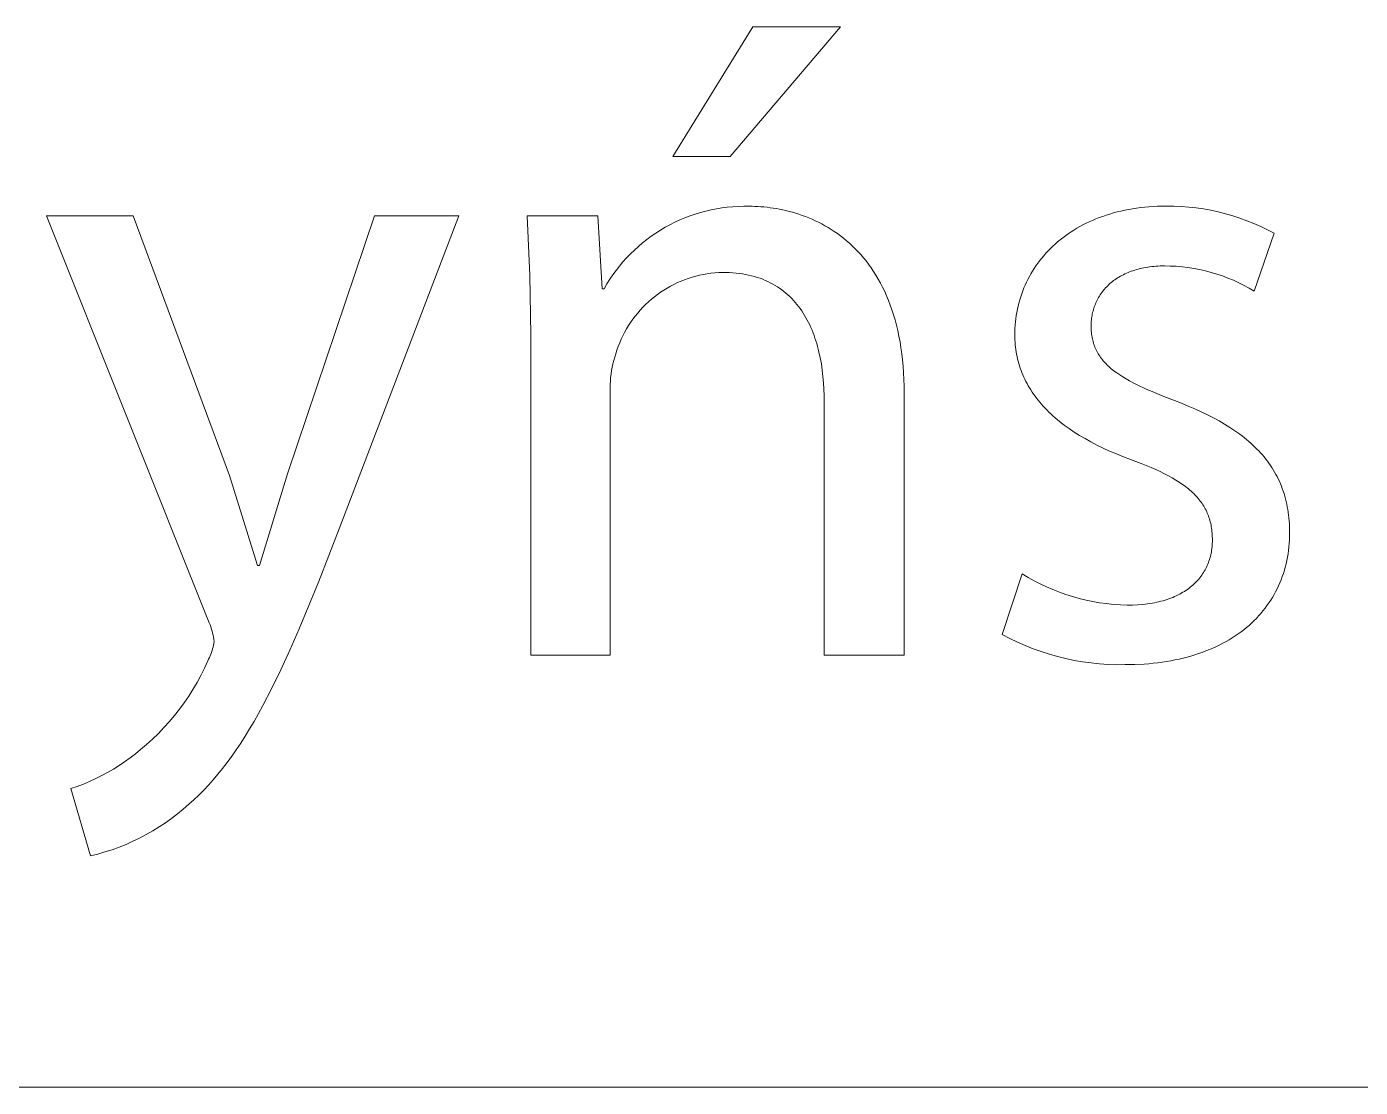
# Model space of a CAD drawing. Header units: millimetres. Extents: x -582 to 3448, y -204 to 2611.
# Drawn here: x 2858 to 2917.4, y -204.3 to -157.1 of the extents above; entities that cross this region are included whole.
import ezdxf

# ---------------------------------------------------------------- set-up
doc = ezdxf.new("R2010")
doc.units = ezdxf.units.MM
doc.header["$MEASUREMENT"] = 0
doc.layers.add('Domyślny', color=7, linetype='Continuous', true_color=0x000000)

msp = doc.modelspace()

# ---------------------------------------------------------------- linework, layer by layer
at = {"layer": 'Domyślny', "color": 18, "lineweight": 15, "true_color": 0x000000}
for p, q in [((2886.769, -162.865), (2890.326, -157.094)), ((2894.231, -157.094), (2889.319, -162.865)), ((2890.326, -157.094), (2894.231, -157.094)), ((2889.319, -162.865), (2886.769, -162.865)), ((2866.105, -183.52), (2858.899, -165.509)), ((2858.899, -165.509), (2862.764, -165.509)), ((2862.764, -165.509), (2867.045, -177.051)), ((2869.622, -176.97), (2873.5, -165.509)), ((2877.244, -165.509), (2871.93, -179.426)), ((2873.5, -165.509), (2877.244, -165.509)), ((2880.412, -168.152), (2880.287, -165.509)), ((2880.287, -165.509), (2883.427, -165.509)), ((2883.427, -165.509), (2883.629, -168.743)), ((2887.305, -165.592), (2887.533, -165.505)), ((2887.533, -165.505), (2887.764, -165.426)), ((2887.764, -165.426), (2887.997, -165.355)), ((2887.997, -165.355), (2888.232, -165.292)), ((2888.232, -165.292), (2888.47, -165.237)), ((2888.47, -165.237), (2888.709, -165.19)), ((2888.709, -165.19), (2888.949, -165.151)), ((2888.949, -165.151), (2889.191, -165.12)), ((2889.191, -165.12), (2889.434, -165.098)), ((2889.434, -165.098), (2889.677, -165.083)), ((2889.677, -165.083), (2889.921, -165.077)), ((2889.921, -165.077), (2890.164, -165.08)), ((2890.164, -165.08), (2890.292, -165.081)), ((2890.292, -165.081), (2890.422, -165.084)), ((2890.422, -165.084), (2890.553, -165.091)), ((2890.553, -165.091), (2890.686, -165.099)), ((2890.686, -165.099), (2890.821, -165.111)), ((2890.821, -165.111), (2890.958, -165.125)), ((2890.958, -165.125), (2891.096, -165.142)), ((2891.096, -165.142), (2891.235, -165.162)), ((2891.235, -165.162), (2891.376, -165.185)), ((2891.376, -165.185), (2891.517, -165.211)), ((2891.517, -165.211), (2891.66, -165.24)), ((2891.66, -165.24), (2891.803, -165.272)), ((2891.803, -165.272), (2891.947, -165.308)), ((2891.947, -165.308), (2892.091, -165.347)), ((2892.091, -165.347), (2892.235, -165.39)), ((2892.235, -165.39), (2892.38, -165.436)), ((2892.38, -165.436), (2892.525, -165.486)), ((2892.525, -165.486), (2892.67, -165.539)), ((2892.67, -165.539), (2892.815, -165.596)), ((2905.741, -165.583), (2905.895, -165.527)), ((2905.895, -165.527), (2906.052, -165.474)), ((2906.052, -165.474), (2906.211, -165.423)), ((2906.211, -165.423), (2906.373, -165.376)), ((2906.373, -165.376), (2906.538, -165.333)), ((2906.538, -165.333), (2906.706, -165.292)), ((2906.706, -165.292), (2906.876, -165.255)), ((2906.876, -165.255), (2907.049, -165.221)), ((2907.049, -165.221), (2907.224, -165.19)), ((2907.224, -165.19), (2907.402, -165.163)), ((2907.402, -165.163), (2907.583, -165.14)), ((2907.583, -165.14), (2907.766, -165.119)), ((2907.766, -165.119), (2907.952, -165.103)), ((2907.952, -165.103), (2908.14, -165.09)), ((2908.14, -165.09), (2908.331, -165.08)), ((2908.331, -165.08), (2908.524, -165.075)), ((2908.524, -165.075), (2908.72, -165.073)), ((2908.72, -165.073), (2909.054, -165.076)), ((2909.054, -165.076), (2909.387, -165.09)), ((2909.387, -165.09), (2909.72, -165.115)), ((2909.72, -165.115), (2910.052, -165.152)), ((2910.052, -165.152), (2910.382, -165.2)), ((2910.382, -165.2), (2910.711, -165.259)), ((2910.711, -165.259), (2911.037, -165.33)), ((2911.037, -165.33), (2911.361, -165.411)), ((2911.361, -165.411), (2911.682, -165.503)), ((2911.682, -165.503), (2911.999, -165.607)), ((2886.012, -166.269), (2886.217, -166.138)), ((2886.217, -166.138), (2886.427, -166.014)), ((2886.427, -166.014), (2886.641, -165.897)), ((2886.641, -165.897), (2886.859, -165.788)), ((2886.859, -165.788), (2887.081, -165.686)), ((2887.081, -165.686), (2887.305, -165.592)), ((2892.815, -165.596), (2892.96, -165.658)), ((2892.96, -165.658), (2893.104, -165.723)), ((2893.104, -165.723), (2893.247, -165.792)), ((2893.247, -165.792), (2893.39, -165.865)), ((2893.39, -165.865), (2893.533, -165.942)), ((2893.533, -165.942), (2893.674, -166.024)), ((2893.674, -166.024), (2893.814, -166.11)), ((2893.814, -166.11), (2893.953, -166.201)), ((2904.483, -166.219), (2904.611, -166.137)), ((2904.611, -166.137), (2904.742, -166.058)), ((2904.742, -166.058), (2904.876, -165.982)), ((2904.876, -165.982), (2905.013, -165.908)), ((2905.013, -165.908), (2905.153, -165.837)), ((2905.153, -165.837), (2905.296, -165.77)), ((2905.296, -165.77), (2905.441, -165.704)), ((2905.441, -165.704), (2905.59, -165.642)), ((2905.59, -165.642), (2905.741, -165.583)), ((2911.999, -165.607), (2912.313, -165.721)), ((2912.313, -165.721), (2912.623, -165.845)), ((2912.623, -165.845), (2912.928, -165.98)), ((2912.928, -165.98), (2913.229, -166.125)), ((2913.229, -166.125), (2913.524, -166.281)), ((2885.237, -166.86), (2885.423, -166.702)), ((2885.423, -166.702), (2885.615, -166.551)), ((2885.615, -166.551), (2885.811, -166.407)), ((2885.811, -166.407), (2886.012, -166.269)), ((2893.953, -166.201), (2894.09, -166.295)), ((2894.09, -166.295), (2894.227, -166.395)), ((2894.227, -166.395), (2894.361, -166.499)), ((2894.361, -166.499), (2894.494, -166.608)), ((2894.494, -166.608), (2894.625, -166.722)), ((2894.625, -166.722), (2894.754, -166.841)), ((2903.776, -166.761), (2903.886, -166.664)), ((2903.886, -166.664), (2903.999, -166.57)), ((2903.999, -166.57), (2904.116, -166.479)), ((2904.116, -166.479), (2904.235, -166.389)), ((2904.235, -166.389), (2904.357, -166.303)), ((2904.357, -166.303), (2904.483, -166.219)), ((2913.524, -166.281), (2912.639, -168.858)), ((2884.713, -167.369), (2884.882, -167.193)), ((2884.882, -167.193), (2885.057, -167.024)), ((2885.057, -167.024), (2885.237, -166.86)), ((2894.754, -166.841), (2894.881, -166.964)), ((2894.881, -166.964), (2895.006, -167.093)), ((2895.006, -167.093), (2895.128, -167.227)), ((2895.128, -167.227), (2895.248, -167.366)), ((2903.18, -167.385), (2903.271, -167.276)), ((2903.271, -167.276), (2903.366, -167.169)), ((2903.366, -167.169), (2903.464, -167.063)), ((2903.464, -167.063), (2903.565, -166.96)), ((2903.565, -166.96), (2903.669, -166.859)), ((2903.669, -166.859), (2903.776, -166.761)), ((2884.243, -167.929), (2884.393, -167.737)), ((2884.393, -167.737), (2884.55, -167.55)), ((2884.55, -167.55), (2884.713, -167.369)), ((2895.248, -167.366), (2895.365, -167.51)), ((2895.365, -167.51), (2895.48, -167.66)), ((2895.48, -167.66), (2895.591, -167.816)), ((2895.591, -167.816), (2895.7, -167.976)), ((2902.771, -167.962), (2902.846, -167.843)), ((2902.846, -167.843), (2902.925, -167.726)), ((2902.925, -167.726), (2903.007, -167.61)), ((2903.007, -167.61), (2903.092, -167.497)), ((2903.092, -167.497), (2903.18, -167.385)), ((2907.317, -167.917), (2907.241, -167.942)), ((2907.395, -167.894), (2907.317, -167.917)), ((2907.475, -167.872), (2907.395, -167.894)), ((2907.556, -167.851), (2907.475, -167.872)), ((2907.638, -167.832), (2907.556, -167.851)), ((2907.722, -167.815), (2907.638, -167.832)), ((2907.807, -167.799), (2907.722, -167.815)), ((2907.894, -167.785), (2907.807, -167.799)), ((2907.982, -167.772), (2907.894, -167.785)), ((2908.072, -167.761), (2907.982, -167.772)), ((2908.163, -167.752), (2908.072, -167.761)), ((2908.255, -167.744), (2908.163, -167.752)), ((2908.349, -167.738), (2908.255, -167.744)), ((2908.444, -167.734), (2908.349, -167.738)), ((2908.541, -167.731), (2908.444, -167.734)), ((2908.639, -167.73), (2908.541, -167.731)), ((2908.902, -167.735), (2908.639, -167.73)), ((2909.165, -167.748), (2908.902, -167.735)), ((2909.427, -167.77), (2909.165, -167.748)), ((2909.688, -167.802), (2909.427, -167.77)), ((2909.948, -167.842), (2909.688, -167.802)), ((2910.206, -167.892), (2909.948, -167.842)), ((2910.463, -167.95), (2910.206, -167.892)), ((2880.448, -170.797), (2880.412, -168.152)), ((2883.832, -168.533), (2883.962, -168.327)), ((2883.962, -168.327), (2884.099, -168.125)), ((2884.099, -168.125), (2884.243, -167.929)), ((2886.975, -168.475), (2886.82, -168.55)), ((2887.134, -168.406), (2886.975, -168.475)), ((2887.294, -168.342), (2887.134, -168.406)), ((2887.457, -168.284), (2887.294, -168.342)), ((2887.622, -168.232), (2887.457, -168.284)), ((2887.788, -168.185), (2887.622, -168.232)), ((2887.956, -168.143), (2887.788, -168.185)), ((2888.125, -168.108), (2887.956, -168.143)), ((2888.295, -168.078), (2888.125, -168.108)), ((2888.466, -168.055), (2888.295, -168.078)), ((2888.638, -168.037), (2888.466, -168.055)), ((2888.811, -168.025), (2888.638, -168.037)), ((2888.983, -168.019), (2888.811, -168.025)), ((2889.139, -168.021), (2888.983, -168.019)), ((2889.292, -168.026), (2889.139, -168.021)), ((2889.441, -168.036), (2889.292, -168.026)), ((2889.587, -168.049), (2889.441, -168.036)), ((2889.73, -168.066), (2889.587, -168.049)), ((2889.87, -168.086), (2889.73, -168.066)), ((2890.007, -168.11), (2889.87, -168.086)), ((2890.141, -168.138), (2890.007, -168.11)), ((2890.272, -168.169), (2890.141, -168.138)), ((2890.4, -168.203), (2890.272, -168.169)), ((2890.525, -168.241), (2890.4, -168.203)), ((2890.647, -168.282), (2890.525, -168.241)), ((2890.766, -168.327), (2890.647, -168.282)), ((2890.882, -168.374), (2890.766, -168.327)), ((2890.995, -168.425), (2890.882, -168.374)), ((2891.106, -168.479), (2890.995, -168.425)), ((2891.213, -168.536), (2891.106, -168.479)), ((2895.7, -167.976), (2895.805, -168.143)), ((2895.805, -168.143), (2895.907, -168.315)), ((2895.907, -168.315), (2896.006, -168.493)), ((2896.006, -168.493), (2896.101, -168.677)), ((2902.445, -168.583), (2902.503, -168.456)), ((2902.503, -168.456), (2902.565, -168.33)), ((2902.565, -168.33), (2902.63, -168.205)), ((2902.63, -168.205), (2902.699, -168.083)), ((2902.699, -168.083), (2902.771, -167.962)), ((2906.271, -168.472), (2906.218, -168.517)), ((2906.325, -168.428), (2906.271, -168.472)), ((2906.381, -168.386), (2906.325, -168.428)), ((2906.438, -168.344), (2906.381, -168.386)), ((2906.496, -168.304), (2906.438, -168.344)), ((2906.557, -168.264), (2906.496, -168.304)), ((2906.618, -168.226), (2906.557, -168.264)), ((2906.681, -168.19), (2906.618, -168.226)), ((2906.746, -168.154), (2906.681, -168.19)), ((2906.812, -168.12), (2906.746, -168.154)), ((2906.88, -168.087), (2906.812, -168.12)), ((2906.949, -168.055), (2906.88, -168.087)), ((2907.02, -168.025), (2906.949, -168.055)), ((2907.092, -167.996), (2907.02, -168.025)), ((2907.166, -167.968), (2907.092, -167.996)), ((2907.241, -167.942), (2907.166, -167.968)), ((2910.717, -168.017), (2910.463, -167.95)), ((2910.969, -168.092), (2910.717, -168.017)), ((2911.218, -168.177), (2910.969, -168.092)), ((2911.464, -168.27), (2911.218, -168.177)), ((2911.707, -168.371), (2911.464, -168.27)), ((2911.946, -168.48), (2911.707, -168.371)), ((2912.181, -168.598), (2911.946, -168.48)), ((2883.629, -168.743), (2883.709, -168.743)), ((2883.709, -168.743), (2883.832, -168.533)), ((2885.946, -169.105), (2885.812, -169.214)), ((2886.083, -169), (2885.946, -169.105)), ((2886.224, -168.9), (2886.083, -169)), ((2886.368, -168.805), (2886.224, -168.9)), ((2886.516, -168.715), (2886.368, -168.805)), ((2886.666, -168.63), (2886.516, -168.715)), ((2886.82, -168.55), (2886.666, -168.63)), ((2891.318, -168.596), (2891.213, -168.536)), ((2891.42, -168.659), (2891.318, -168.596)), ((2891.519, -168.725), (2891.42, -168.659)), ((2891.616, -168.793), (2891.519, -168.725)), ((2891.709, -168.865), (2891.616, -168.793)), ((2891.8, -168.94), (2891.709, -168.865)), ((2891.889, -169.017), (2891.8, -168.94)), ((2891.975, -169.096), (2891.889, -169.017)), ((2892.058, -169.179), (2891.975, -169.096)), ((2896.101, -168.677), (2896.193, -168.866)), ((2896.193, -168.866), (2896.28, -169.062)), ((2896.28, -169.062), (2896.364, -169.264)), ((2902.244, -169.109), (2902.289, -168.975)), ((2902.289, -168.975), (2902.338, -168.843)), ((2902.338, -168.843), (2902.389, -168.712)), ((2902.389, -168.712), (2902.445, -168.583)), ((2905.744, -169.077), (2905.71, -169.133)), ((2905.779, -169.021), (2905.744, -169.077)), ((2905.816, -168.967), (2905.779, -169.021)), ((2905.854, -168.913), (2905.816, -168.967)), ((2905.894, -168.86), (2905.854, -168.913)), ((2905.936, -168.808), (2905.894, -168.86)), ((2905.979, -168.757), (2905.936, -168.808)), ((2906.024, -168.707), (2905.979, -168.757)), ((2906.07, -168.658), (2906.024, -168.707)), ((2906.118, -168.61), (2906.07, -168.658)), ((2906.168, -168.563), (2906.118, -168.61)), ((2906.218, -168.517), (2906.168, -168.563)), ((2912.412, -168.724), (2912.181, -168.598)), ((2912.639, -168.858), (2912.412, -168.724)), ((2885.317, -169.696), (2885.204, -169.826)), ((2885.434, -169.569), (2885.317, -169.696)), ((2885.556, -169.447), (2885.434, -169.569)), ((2885.682, -169.328), (2885.556, -169.447)), ((2885.812, -169.214), (2885.682, -169.328)), ((2892.138, -169.264), (2892.058, -169.179)), ((2892.216, -169.352), (2892.138, -169.264)), ((2892.292, -169.442), (2892.216, -169.352)), ((2892.365, -169.534), (2892.292, -169.442)), ((2892.435, -169.629), (2892.365, -169.534)), ((2892.503, -169.727), (2892.435, -169.629)), ((2896.364, -169.264), (2896.444, -169.472)), ((2896.444, -169.472), (2896.519, -169.686)), ((2896.519, -169.686), (2896.59, -169.907)), ((2902.073, -169.795), (2902.1, -169.656)), ((2902.1, -169.656), (2902.131, -169.517)), ((2902.131, -169.517), (2902.165, -169.38)), ((2902.165, -169.38), (2902.203, -169.243)), ((2902.203, -169.243), (2902.244, -169.109)), ((2905.479, -169.674), (2905.462, -169.738)), ((2905.498, -169.611), (2905.479, -169.674)), ((2905.519, -169.549), (2905.498, -169.611)), ((2905.542, -169.487), (2905.519, -169.549)), ((2905.566, -169.427), (2905.542, -169.487)), ((2905.591, -169.366), (2905.566, -169.427)), ((2905.619, -169.307), (2905.591, -169.366)), ((2905.647, -169.248), (2905.619, -169.307)), ((2905.678, -169.19), (2905.647, -169.248)), ((2905.71, -169.133), (2905.678, -169.19)), ((2884.892, -170.241), (2884.798, -170.385)), ((2884.991, -170.099), (2884.892, -170.241)), ((2885.095, -169.961), (2884.991, -170.099)), ((2885.204, -169.826), (2885.095, -169.961)), ((2892.568, -169.826), (2892.503, -169.727)), ((2892.631, -169.928), (2892.568, -169.826)), ((2892.692, -170.032), (2892.631, -169.928)), ((2892.75, -170.138), (2892.692, -170.032)), ((2892.806, -170.247), (2892.75, -170.138)), ((2892.86, -170.357), (2892.806, -170.247)), ((2896.59, -169.907), (2896.657, -170.134)), ((2896.657, -170.134), (2896.719, -170.367)), ((2901.999, -170.366), (2902.012, -170.222)), ((2902.012, -170.222), (2902.029, -170.079)), ((2902.029, -170.079), (2902.049, -169.936)), ((2902.049, -169.936), (2902.073, -169.795)), ((2905.381, -170.265), (2905.379, -170.333)), ((2905.386, -170.197), (2905.381, -170.265)), ((2905.392, -170.13), (2905.386, -170.197)), ((2905.399, -170.063), (2905.392, -170.13)), ((2905.408, -169.997), (2905.399, -170.063)), ((2905.419, -169.931), (2905.408, -169.997)), ((2905.432, -169.866), (2905.419, -169.931)), ((2905.446, -169.802), (2905.432, -169.866)), ((2905.462, -169.738), (2905.446, -169.802)), ((2880.448, -185.036), (2880.448, -170.797)), ((2884.546, -170.838), (2884.472, -170.994)), ((2884.625, -170.684), (2884.546, -170.838)), ((2884.709, -170.533), (2884.625, -170.684)), ((2884.798, -170.385), (2884.709, -170.533)), ((2892.911, -170.469), (2892.86, -170.357)), ((2892.96, -170.584), (2892.911, -170.469)), ((2893.006, -170.7), (2892.96, -170.584)), ((2893.051, -170.818), (2893.006, -170.7)), ((2893.093, -170.938), (2893.051, -170.818)), ((2896.719, -170.367), (2896.777, -170.607)), ((2896.777, -170.607), (2896.829, -170.854)), ((2896.829, -170.854), (2896.877, -171.107)), ((2901.983, -170.804), (2901.984, -170.657)), ((2901.984, -170.913), (2901.983, -170.804)), ((2901.984, -170.657), (2901.99, -170.511)), ((2901.99, -170.511), (2901.999, -170.366)), ((2905.379, -170.333), (2905.378, -170.401)), ((2905.378, -170.401), (2905.379, -170.476)), ((2905.379, -170.476), (2905.381, -170.549)), ((2905.381, -170.549), (2905.386, -170.622)), ((2905.386, -170.622), (2905.392, -170.693)), ((2905.392, -170.693), (2905.399, -170.763)), ((2905.399, -170.763), (2905.409, -170.832)), ((2905.409, -170.832), (2905.42, -170.899)), ((2884.284, -171.477), (2884.233, -171.642)), ((2884.341, -171.314), (2884.284, -171.477)), ((2884.404, -171.153), (2884.341, -171.314)), ((2884.472, -170.994), (2884.404, -171.153)), ((2893.133, -171.06), (2893.093, -170.938)), ((2893.171, -171.183), (2893.133, -171.06)), ((2893.206, -171.308), (2893.171, -171.183)), ((2893.24, -171.435), (2893.206, -171.308)), ((2893.271, -171.563), (2893.24, -171.435)), ((2896.877, -171.107), (2896.919, -171.368)), ((2896.919, -171.368), (2896.957, -171.635)), ((2901.987, -171.021), (2901.984, -170.913)), ((2901.994, -171.129), (2901.987, -171.021)), ((2902.002, -171.237), (2901.994, -171.129)), ((2902.013, -171.343), (2902.002, -171.237)), ((2902.027, -171.449), (2902.013, -171.343)), ((2902.043, -171.555), (2902.027, -171.449)), ((2905.42, -170.899), (2905.433, -170.966)), ((2905.433, -170.966), (2905.447, -171.032)), ((2905.447, -171.032), (2905.463, -171.096)), ((2905.463, -171.096), (2905.482, -171.16)), ((2905.482, -171.16), (2905.501, -171.222)), ((2905.501, -171.222), (2905.523, -171.284)), ((2905.523, -171.284), (2905.546, -171.344)), ((2905.546, -171.344), (2905.571, -171.404)), ((2905.571, -171.404), (2905.598, -171.462)), ((2905.598, -171.462), (2905.627, -171.52)), ((2884.142, -171.936), (2884.105, -172.086)), ((2884.185, -171.789), (2884.142, -171.936)), ((2884.233, -171.642), (2884.185, -171.789)), ((2893.328, -171.824), (2893.271, -171.563)), ((2893.376, -172.091), (2893.328, -171.824)), ((2896.957, -171.635), (2896.988, -171.909)), ((2896.988, -171.909), (2897.015, -172.19)), ((2902.061, -171.66), (2902.043, -171.555)), ((2902.082, -171.764), (2902.061, -171.66)), ((2902.105, -171.868), (2902.082, -171.764)), ((2902.131, -171.971), (2902.105, -171.868)), ((2902.159, -172.073), (2902.131, -171.971)), ((2905.627, -171.52), (2905.657, -171.577)), ((2905.657, -171.577), (2905.69, -171.633)), ((2905.69, -171.633), (2905.724, -171.689)), ((2905.724, -171.689), (2905.759, -171.743)), ((2905.759, -171.743), (2905.797, -171.797)), ((2905.797, -171.797), (2905.836, -171.85)), ((2905.836, -171.85), (2905.878, -171.903)), ((2905.878, -171.903), (2905.921, -171.954)), ((2905.921, -171.954), (2905.966, -172.006)), ((2905.966, -172.006), (2906.012, -172.056)), ((2906.012, -172.056), (2906.061, -172.106)), ((2884.02, -172.539), (2884.002, -172.692)), ((2884.043, -172.387), (2884.02, -172.539)), ((2884.071, -172.236), (2884.043, -172.387)), ((2884.105, -172.086), (2884.071, -172.236)), ((2893.417, -172.363), (2893.376, -172.091)), ((2893.449, -172.64), (2893.417, -172.363)), ((2893.475, -172.922), (2893.449, -172.64)), ((2897.015, -172.19), (2897.036, -172.478)), ((2897.036, -172.478), (2897.051, -172.774)), ((2902.19, -172.174), (2902.159, -172.073)), ((2902.223, -172.275), (2902.19, -172.174)), ((2902.259, -172.376), (2902.223, -172.275)), ((2902.297, -172.475), (2902.259, -172.376)), ((2902.338, -172.574), (2902.297, -172.475)), ((2902.381, -172.672), (2902.338, -172.574)), ((2906.061, -172.106), (2906.111, -172.155)), ((2906.111, -172.155), (2906.164, -172.204)), ((2906.164, -172.204), (2906.218, -172.252)), ((2906.218, -172.252), (2906.274, -172.3)), ((2906.274, -172.3), (2906.332, -172.347)), ((2906.332, -172.347), (2906.391, -172.394)), ((2906.391, -172.394), (2906.453, -172.44)), ((2906.453, -172.44), (2906.517, -172.486)), ((2906.517, -172.486), (2906.649, -172.577)), ((2906.649, -172.577), (2906.79, -172.667)), ((2883.98, -172.999), (2883.976, -173.153)), ((2883.976, -173.153), (2883.978, -173.306)), ((2883.988, -172.845), (2883.98, -172.999)), ((2884.002, -172.692), (2883.988, -172.845)), ((2893.492, -173.207), (2893.475, -172.922)), ((2893.503, -173.497), (2893.492, -173.207)), ((2897.051, -172.774), (2897.06, -173.077)), ((2897.06, -173.077), (2897.063, -173.387)), ((2902.427, -172.77), (2902.381, -172.672)), ((2902.475, -172.867), (2902.427, -172.77)), ((2902.526, -172.963), (2902.475, -172.867)), ((2902.579, -173.058), (2902.526, -172.963)), ((2902.635, -173.153), (2902.579, -173.058)), ((2902.693, -173.247), (2902.635, -173.153)), ((2902.754, -173.34), (2902.693, -173.247)), ((2906.79, -172.667), (2906.937, -172.755)), ((2906.937, -172.755), (2907.093, -172.843)), ((2907.093, -172.843), (2907.256, -172.93)), ((2907.256, -172.93), (2907.428, -173.017)), ((2907.428, -173.017), (2907.793, -173.189)), ((2907.793, -173.189), (2908.191, -173.362)), ((2883.978, -173.306), (2883.978, -185.036)), ((2893.506, -173.79), (2893.503, -173.497)), ((2893.506, -185.036), (2893.506, -173.79)), ((2897.063, -173.387), (2897.063, -185.036)), ((2902.817, -173.432), (2902.754, -173.34)), ((2902.883, -173.524), (2902.817, -173.432)), ((2902.952, -173.615), (2902.883, -173.524)), ((2903.023, -173.705), (2902.952, -173.615)), ((2903.096, -173.794), (2903.023, -173.705)), ((2903.172, -173.883), (2903.096, -173.794)), ((2908.191, -173.362), (2908.62, -173.537)), ((2908.62, -173.537), (2909.082, -173.716)), ((2909.082, -173.716), (2909.396, -173.837)), ((2909.396, -173.837), (2909.699, -173.96)), ((2903.251, -173.971), (2903.172, -173.883)), ((2903.332, -174.058), (2903.251, -173.971)), ((2903.416, -174.144), (2903.332, -174.058)), ((2903.502, -174.23), (2903.416, -174.144)), ((2903.591, -174.314), (2903.502, -174.23)), ((2903.682, -174.398), (2903.591, -174.314)), ((2903.776, -174.481), (2903.682, -174.398)), ((2909.699, -173.96), (2909.993, -174.086)), ((2909.993, -174.086), (2910.277, -174.216)), ((2910.277, -174.216), (2910.552, -174.348)), ((2910.552, -174.348), (2910.816, -174.483)), ((2903.873, -174.563), (2903.776, -174.481)), ((2903.972, -174.645), (2903.873, -174.563)), ((2904.178, -174.805), (2903.972, -174.645)), ((2904.395, -174.962), (2904.178, -174.805)), ((2904.622, -175.115), (2904.395, -174.962)), ((2910.816, -174.483), (2911.071, -174.622)), ((2911.071, -174.622), (2911.316, -174.764)), ((2911.316, -174.764), (2911.551, -174.91)), ((2911.551, -174.91), (2911.776, -175.06)), ((2904.859, -175.265), (2904.622, -175.115)), ((2905.107, -175.411), (2904.859, -175.265)), ((2905.365, -175.554), (2905.107, -175.411)), ((2905.634, -175.693), (2905.365, -175.554)), ((2911.776, -175.06), (2911.991, -175.214)), ((2911.991, -175.214), (2912.095, -175.292)), ((2912.095, -175.292), (2912.196, -175.372)), ((2912.196, -175.372), (2912.295, -175.452)), ((2912.295, -175.452), (2912.392, -175.534)), ((2912.392, -175.534), (2912.486, -175.616)), ((2912.486, -175.616), (2912.577, -175.7)), ((2905.913, -175.829), (2905.634, -175.693)), ((2906.203, -175.961), (2905.913, -175.829)), ((2906.503, -176.088), (2906.203, -175.961)), ((2906.814, -176.213), (2906.503, -176.088)), ((2907.136, -176.333), (2906.814, -176.213)), ((2912.577, -175.7), (2912.666, -175.785)), ((2912.666, -175.785), (2912.753, -175.871)), ((2912.753, -175.871), (2912.837, -175.958)), ((2912.837, -175.958), (2912.919, -176.046)), ((2912.919, -176.046), (2912.998, -176.135)), ((2912.998, -176.135), (2913.074, -176.226)), ((2907.61, -176.514), (2907.136, -176.333)), ((2908.048, -176.695), (2907.61, -176.514)), ((2908.253, -176.786), (2908.048, -176.695)), ((2908.449, -176.877), (2908.253, -176.786)), ((2913.074, -176.226), (2913.149, -176.318)), ((2913.149, -176.318), (2913.22, -176.411)), ((2913.22, -176.411), (2913.289, -176.505)), ((2913.289, -176.505), (2913.356, -176.601)), ((2913.356, -176.601), (2913.42, -176.698)), ((2913.42, -176.698), (2913.482, -176.796)), ((2913.482, -176.796), (2913.541, -176.896)), ((2867.045, -177.051), (2868.293, -181.05)), ((2868.373, -181.05), (2869.622, -176.97)), ((2908.636, -176.97), (2908.449, -176.877)), ((2908.814, -177.063), (2908.636, -176.97)), ((2908.984, -177.157), (2908.814, -177.063)), ((2909.145, -177.252), (2908.984, -177.157)), ((2909.298, -177.348), (2909.145, -177.252)), ((2909.443, -177.446), (2909.298, -177.348)), ((2913.541, -176.896), (2913.598, -176.997)), ((2913.598, -176.997), (2913.652, -177.099)), ((2913.652, -177.099), (2913.704, -177.203)), ((2913.704, -177.203), (2913.753, -177.308)), ((2913.753, -177.308), (2913.799, -177.415)), ((2909.512, -177.496), (2909.443, -177.446)), ((2909.579, -177.545), (2909.512, -177.496)), ((2909.645, -177.596), (2909.579, -177.545)), ((2909.708, -177.646), (2909.645, -177.596)), ((2909.769, -177.698), (2909.708, -177.646)), ((2909.828, -177.749), (2909.769, -177.698)), ((2909.886, -177.802), (2909.828, -177.749)), ((2909.941, -177.854), (2909.886, -177.802)), ((2909.994, -177.908), (2909.941, -177.854)), ((2910.046, -177.961), (2909.994, -177.908)), ((2910.096, -178.016), (2910.046, -177.961)), ((2913.799, -177.415), (2913.844, -177.522)), ((2913.844, -177.522), (2913.885, -177.632)), ((2913.885, -177.632), (2913.924, -177.743)), ((2913.924, -177.743), (2913.961, -177.855)), ((2913.961, -177.855), (2913.995, -177.969)), ((2913.995, -177.969), (2914.027, -178.084)), ((2910.143, -178.071), (2910.096, -178.016)), ((2910.189, -178.127), (2910.143, -178.071)), ((2910.233, -178.183), (2910.189, -178.127)), ((2910.276, -178.24), (2910.233, -178.183)), ((2910.316, -178.297), (2910.276, -178.24)), ((2910.354, -178.356), (2910.316, -178.297)), ((2910.391, -178.415), (2910.354, -178.356)), ((2910.426, -178.474), (2910.391, -178.415)), ((2910.459, -178.535), (2910.426, -178.474)), ((2910.491, -178.596), (2910.459, -178.535)), ((2910.521, -178.658), (2910.491, -178.596)), ((2914.027, -178.084), (2914.056, -178.201)), ((2914.056, -178.201), (2914.082, -178.32)), ((2914.082, -178.32), (2914.106, -178.44)), ((2914.106, -178.44), (2914.128, -178.561)), ((2914.128, -178.561), (2914.147, -178.685)), ((2910.548, -178.721), (2910.521, -178.658)), ((2910.575, -178.784), (2910.548, -178.721)), ((2910.599, -178.849), (2910.575, -178.784)), ((2910.622, -178.914), (2910.599, -178.849)), ((2910.643, -178.98), (2910.622, -178.914)), ((2910.663, -179.047), (2910.643, -178.98)), ((2910.681, -179.116), (2910.663, -179.047)), ((2910.697, -179.184), (2910.681, -179.116)), ((2910.712, -179.254), (2910.697, -179.184)), ((2914.147, -178.685), (2914.163, -178.81)), ((2914.163, -178.81), (2914.177, -178.936)), ((2914.177, -178.936), (2914.188, -179.064)), ((2914.188, -179.064), (2914.197, -179.194)), ((2871.93, -179.426), (2871.009, -181.792)), ((2910.725, -179.325), (2910.712, -179.254)), ((2910.736, -179.397), (2910.725, -179.325)), ((2910.746, -179.47), (2910.736, -179.397)), ((2910.754, -179.544), (2910.746, -179.47)), ((2910.761, -179.619), (2910.754, -179.544)), ((2910.766, -179.695), (2910.761, -179.619)), ((2910.77, -179.772), (2910.766, -179.695)), ((2910.772, -179.85), (2910.77, -179.772)), ((2914.197, -179.194), (2914.204, -179.326)), ((2914.207, -179.754), (2914.201, -179.912)), ((2914.204, -179.326), (2914.208, -179.459)), ((2914.209, -179.594), (2914.207, -179.754)), ((2914.208, -179.459), (2914.209, -179.594)), ((2910.73, -180.441), (2910.741, -180.37)), ((2910.741, -180.37), (2910.751, -180.298)), ((2910.751, -180.298), (2910.759, -180.225)), ((2910.759, -180.225), (2910.765, -180.152)), ((2910.765, -180.152), (2910.77, -180.078)), ((2910.77, -180.078), (2910.772, -180.004)), ((2910.773, -179.93), (2910.772, -179.85)), ((2910.772, -180.004), (2910.773, -179.93)), ((2914.16, -180.377), (2914.139, -180.529)), ((2914.177, -180.224), (2914.16, -180.377)), ((2914.191, -180.069), (2914.177, -180.224)), ((2914.201, -179.912), (2914.191, -180.069)), ((2910.572, -180.989), (2910.598, -180.923)), ((2910.598, -180.923), (2910.622, -180.856)), ((2910.622, -180.856), (2910.645, -180.789)), ((2910.645, -180.789), (2910.665, -180.721)), ((2910.665, -180.721), (2910.684, -180.652)), ((2910.684, -180.652), (2910.701, -180.582)), ((2910.701, -180.582), (2910.716, -180.512)), ((2910.716, -180.512), (2910.73, -180.441)), ((2914.084, -180.829), (2914.052, -180.976)), ((2914.113, -180.68), (2914.084, -180.829)), ((2914.139, -180.529), (2914.113, -180.68)), ((2868.293, -181.05), (2868.373, -181.05)), ((2901.419, -184.117), (2902.305, -181.419)), ((2902.305, -181.419), (2902.57, -181.578)), ((2910.211, -181.601), (2910.255, -181.544)), ((2910.255, -181.544), (2910.298, -181.486)), ((2910.298, -181.486), (2910.338, -181.427)), ((2910.338, -181.427), (2910.377, -181.367)), ((2910.377, -181.367), (2910.414, -181.306)), ((2910.414, -181.306), (2910.45, -181.245)), ((2910.45, -181.245), (2910.483, -181.182)), ((2910.483, -181.182), (2910.514, -181.118)), ((2910.514, -181.118), (2910.544, -181.054)), ((2910.544, -181.054), (2910.572, -180.989)), ((2913.883, -181.546), (2913.831, -181.684)), ((2913.931, -181.406), (2913.883, -181.546)), ((2913.975, -181.264), (2913.931, -181.406)), ((2914.015, -181.121), (2913.975, -181.264)), ((2914.052, -180.976), (2914.015, -181.121)), ((2871.009, -181.792), (2870.147, -183.873)), ((2902.57, -181.578), (2902.841, -181.727)), ((2902.841, -181.727), (2903.116, -181.867)), ((2903.116, -181.867), (2903.396, -181.999)), ((2903.396, -181.999), (2903.68, -182.121)), ((2903.68, -182.121), (2903.968, -182.233)), ((2909.531, -182.201), (2909.598, -182.157)), ((2909.598, -182.157), (2909.663, -182.112)), ((2909.663, -182.112), (2909.726, -182.067)), ((2909.726, -182.067), (2909.788, -182.019)), ((2909.788, -182.019), (2909.847, -181.971)), ((2909.847, -181.971), (2909.905, -181.922)), ((2909.905, -181.922), (2909.96, -181.871)), ((2909.96, -181.871), (2910.014, -181.819)), ((2910.014, -181.819), (2910.066, -181.766)), ((2910.066, -181.766), (2910.116, -181.712)), ((2910.116, -181.712), (2910.164, -181.657)), ((2910.164, -181.657), (2910.211, -181.601)), ((2913.654, -182.086), (2913.588, -182.216)), ((2913.717, -181.954), (2913.654, -182.086)), ((2913.776, -181.82), (2913.717, -181.954)), ((2913.831, -181.684), (2913.776, -181.82)), ((2903.968, -182.233), (2904.259, -182.336)), ((2904.259, -182.336), (2904.554, -182.429)), ((2904.554, -182.429), (2904.851, -182.512)), ((2904.851, -182.512), (2905.151, -182.586)), ((2905.151, -182.586), (2905.454, -182.649)), ((2905.454, -182.649), (2905.758, -182.703)), ((2905.758, -182.703), (2906.064, -182.746)), ((2906.064, -182.746), (2906.372, -182.779)), ((2907.891, -182.756), (2907.995, -182.741)), ((2907.995, -182.741), (2908.097, -182.724)), ((2908.097, -182.724), (2908.197, -182.706)), ((2908.197, -182.706), (2908.295, -182.686)), ((2908.295, -182.686), (2908.391, -182.664)), ((2908.391, -182.664), (2908.485, -182.64)), ((2908.485, -182.64), (2908.577, -182.615)), ((2908.577, -182.615), (2908.667, -182.589)), ((2908.667, -182.589), (2908.755, -182.561)), ((2908.755, -182.561), (2908.841, -182.531)), ((2908.841, -182.531), (2908.926, -182.5)), ((2908.926, -182.5), (2909.008, -182.467)), ((2909.008, -182.467), (2909.089, -182.433)), ((2909.089, -182.433), (2909.167, -182.398)), ((2909.167, -182.398), (2909.244, -182.361)), ((2909.244, -182.361), (2909.318, -182.323)), ((2909.318, -182.323), (2909.391, -182.284)), ((2909.391, -182.284), (2909.462, -182.243)), ((2909.462, -182.243), (2909.531, -182.201)), ((2913.287, -182.716), (2913.203, -182.836)), ((2913.368, -182.595), (2913.287, -182.716)), ((2913.445, -182.471), (2913.368, -182.595)), ((2913.518, -182.345), (2913.445, -182.471)), ((2913.588, -182.216), (2913.518, -182.345)), ((2906.372, -182.779), (2906.68, -182.802)), ((2906.68, -182.802), (2906.988, -182.815)), ((2906.988, -182.815), (2907.226, -182.811)), ((2907.226, -182.811), (2907.456, -182.8)), ((2907.456, -182.8), (2907.677, -182.782)), ((2907.677, -182.782), (2907.785, -182.77)), ((2907.785, -182.77), (2907.891, -182.756)), ((2912.831, -183.292), (2912.729, -183.401)), ((2912.929, -183.182), (2912.831, -183.292)), ((2913.024, -183.069), (2912.929, -183.182)), ((2913.115, -182.954), (2913.024, -183.069)), ((2913.203, -182.836), (2913.115, -182.954)), ((2866.144, -183.606), (2866.105, -183.52)), ((2866.18, -183.694), (2866.144, -183.606)), ((2866.214, -183.784), (2866.18, -183.694)), ((2866.244, -183.874), (2866.214, -183.784)), ((2866.271, -183.965), (2866.244, -183.874)), ((2870.147, -183.873), (2869.733, -184.814)), ((2912.169, -183.906), (2912.047, -183.999)), ((2912.288, -183.81), (2912.169, -183.906)), ((2912.403, -183.711), (2912.288, -183.81)), ((2912.515, -183.61), (2912.403, -183.711)), ((2912.624, -183.507), (2912.515, -183.61)), ((2912.729, -183.401), (2912.624, -183.507)), ((2866.295, -184.057), (2866.271, -183.965)), ((2866.316, -184.15), (2866.295, -184.057)), ((2866.334, -184.244), (2866.316, -184.15)), ((2866.333, -184.595), (2866.348, -184.514)), ((2866.349, -184.338), (2866.334, -184.244)), ((2866.348, -184.514), (2866.36, -184.432)), ((2866.36, -184.432), (2866.349, -184.338)), ((2901.756, -184.293), (2901.419, -184.117)), ((2902.098, -184.458), (2901.756, -184.293)), ((2902.446, -184.611), (2902.098, -184.458)), ((2911.244, -184.505), (2911.098, -184.58)), ((2911.386, -184.428), (2911.244, -184.505)), ((2911.525, -184.348), (2911.386, -184.428)), ((2911.66, -184.264), (2911.525, -184.348)), ((2911.792, -184.179), (2911.66, -184.264)), ((2911.921, -184.09), (2911.792, -184.179)), ((2912.047, -183.999), (2911.921, -184.09)), ((2866.153, -185.143), (2866.186, -185.068)), ((2866.186, -185.068), (2866.217, -184.991)), ((2866.217, -184.991), (2866.245, -184.914)), ((2866.245, -184.914), (2866.271, -184.835)), ((2866.271, -184.835), (2866.294, -184.756)), ((2866.294, -184.756), (2866.315, -184.676)), ((2866.315, -184.676), (2866.333, -184.595)), ((2869.733, -184.814), (2869.327, -185.692)), ((2883.978, -185.036), (2880.448, -185.036)), ((2897.063, -185.036), (2893.506, -185.036)), ((2902.799, -184.751), (2902.446, -184.611)), ((2903.157, -184.88), (2902.799, -184.751)), ((2903.519, -184.996), (2903.157, -184.88)), ((2903.885, -185.099), (2903.519, -184.996)), ((2904.254, -185.189), (2903.885, -185.099)), ((2909.646, -185.123), (2909.469, -185.169)), ((2909.82, -185.075), (2909.646, -185.123)), ((2909.991, -185.024), (2909.82, -185.075)), ((2910.158, -184.969), (2909.991, -185.024)), ((2910.323, -184.912), (2910.158, -184.969)), ((2910.484, -184.851), (2910.323, -184.912)), ((2910.643, -184.788), (2910.484, -184.851)), ((2910.798, -184.722), (2910.643, -184.788)), ((2910.95, -184.652), (2910.798, -184.722)), ((2911.098, -184.58), (2910.95, -184.652)), ((2865.77, -185.935), (2865.93, -185.616)), ((2865.93, -185.616), (2866.079, -185.291)), ((2866.079, -185.291), (2866.117, -185.218)), ((2866.117, -185.218), (2866.153, -185.143)), ((2869.327, -185.692), (2868.927, -186.511)), ((2904.626, -185.267), (2904.254, -185.189)), ((2905.001, -185.332), (2904.626, -185.267)), ((2905.377, -185.383), (2905.001, -185.332)), ((2905.755, -185.422), (2905.377, -185.383)), ((2906.135, -185.447), (2905.755, -185.422)), ((2906.514, -185.46), (2906.135, -185.447)), ((2906.895, -185.459), (2906.514, -185.46)), ((2907.323, -185.452), (2906.895, -185.459)), ((2907.74, -185.431), (2907.323, -185.452)), ((2907.944, -185.415), (2907.74, -185.431)), ((2908.145, -185.396), (2907.944, -185.415)), ((2908.343, -185.373), (2908.145, -185.396)), ((2908.538, -185.347), (2908.343, -185.373)), ((2908.73, -185.318), (2908.538, -185.347)), ((2908.92, -185.285), (2908.73, -185.318)), ((2909.106, -185.25), (2908.92, -185.285)), ((2909.289, -185.211), (2909.106, -185.25)), ((2909.469, -185.169), (2909.289, -185.211)), ((2865.419, -186.556), (2865.599, -186.249)), ((2865.599, -186.249), (2865.77, -185.935)), ((2865.026, -187.153), (2865.228, -186.858)), ((2865.228, -186.858), (2865.419, -186.556)), ((2868.927, -186.511), (2868.531, -187.272)), ((2864.595, -187.722), (2864.815, -187.441)), ((2864.815, -187.441), (2865.026, -187.153)), ((2868.531, -187.272), (2868.136, -187.98)), ((2864.126, -188.26), (2864.365, -187.995)), ((2864.365, -187.995), (2864.595, -187.722)), ((2868.136, -187.98), (2867.939, -188.314)), ((2863.622, -188.766), (2863.879, -188.517)), ((2863.879, -188.517), (2864.126, -188.26)), ((2867.741, -188.637), (2867.543, -188.947)), ((2867.939, -188.314), (2867.741, -188.637)), ((2862.855, -189.425), (2863.086, -189.237)), ((2863.086, -189.237), (2863.358, -189.006)), ((2863.358, -189.006), (2863.622, -188.766)), ((2867.343, -189.245), (2867.142, -189.532)), ((2867.543, -188.947), (2867.343, -189.245)), ((2862.13, -189.945), (2862.377, -189.78)), ((2862.377, -189.78), (2862.619, -189.606)), ((2862.619, -189.606), (2862.855, -189.425)), ((2866.94, -189.808), (2866.736, -190.074)), ((2867.142, -189.532), (2866.94, -189.808)), ((2861.091, -190.526), (2861.357, -190.393)), ((2861.357, -190.393), (2861.619, -190.252)), ((2861.619, -190.252), (2861.877, -190.103)), ((2861.877, -190.103), (2862.13, -189.945)), ((2866.53, -190.329), (2866.321, -190.574)), ((2866.736, -190.074), (2866.53, -190.329)), ((2859.986, -190.968), (2860.267, -190.871)), ((2860.858, -193.961), (2859.986, -190.968)), ((2860.267, -190.871), (2860.545, -190.765)), ((2860.545, -190.765), (2860.82, -190.65)), ((2860.82, -190.65), (2861.091, -190.526)), ((2865.896, -191.037), (2865.678, -191.255)), ((2866.11, -190.81), (2865.896, -191.037)), ((2866.321, -190.574), (2866.11, -190.81)), ((2865.458, -191.464), (2865.233, -191.666)), ((2865.678, -191.255), (2865.458, -191.464)), ((2864.726, -192.097), (2864.461, -192.299)), ((2864.983, -191.886), (2864.726, -192.097)), ((2865.233, -191.666), (2864.983, -191.886)), ((2863.912, -192.676), (2863.629, -192.85)), ((2864.19, -192.492), (2863.912, -192.676)), ((2864.461, -192.299), (2864.19, -192.492)), ((2862.744, -193.314), (2862.44, -193.448)), ((2863.044, -193.17), (2862.744, -193.314)), ((2863.339, -193.015), (2863.044, -193.17)), ((2863.629, -192.85), (2863.339, -193.015)), ((2861.181, -193.88), (2860.858, -193.961)), ((2861.501, -193.788), (2861.181, -193.88)), ((2861.818, -193.686), (2861.501, -193.788)), ((2862.131, -193.572), (2861.818, -193.686)), ((2862.44, -193.448), (2862.131, -193.572)), ((3444.304, -204.25), (-582.112, -204.25)), ((3444.304, -204.25), (1925.068, -204.25))]:
    msp.add_line(p, q, dxfattribs=at)

doc.saveas('drawing.dxf')
